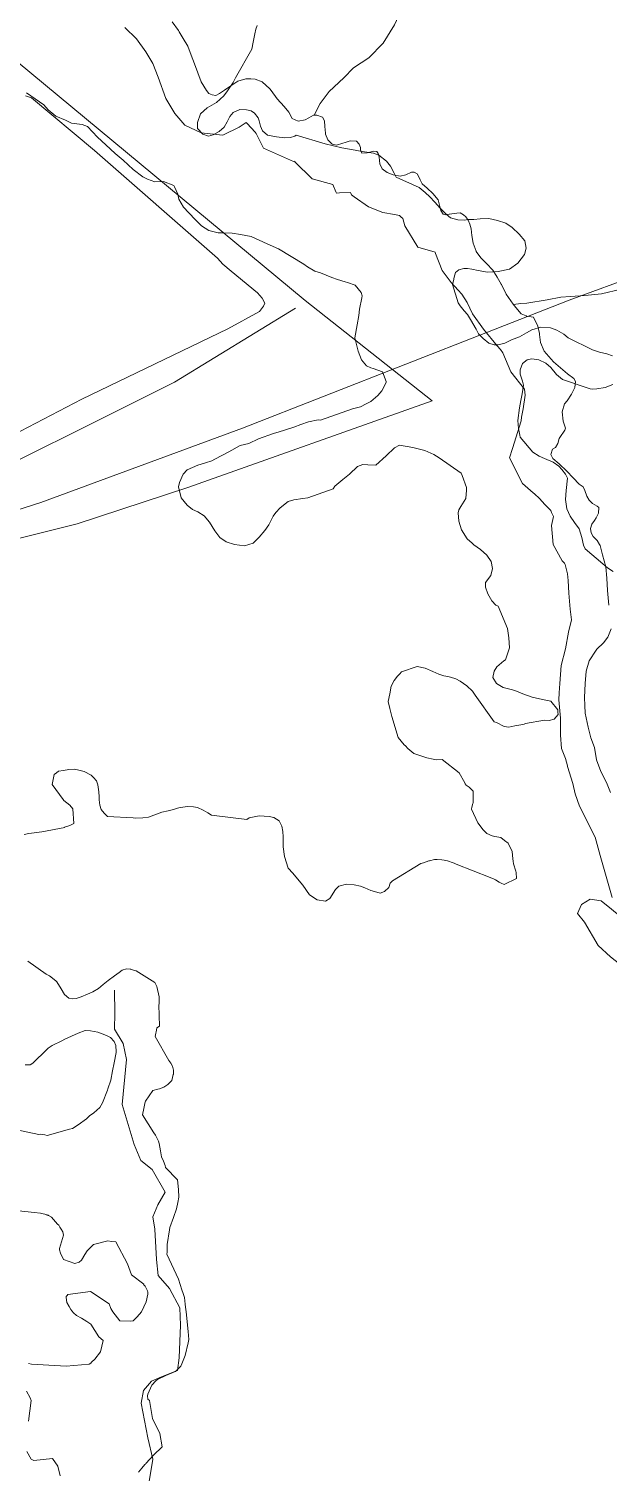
# Model space of a CAD drawing. Header units: metres. Extents: x 4652992 to 4879070, y 2074171 to 2309877.
# Drawn here: x 4653909.1 to 4653983.8, y 2308349.9 to 2308535.9 of the extents above; entities that cross this region are included whole.
import ezdxf

# ---------------------------------------------------------------- set-up
doc = ezdxf.new("R2010")
doc.units = ezdxf.units.M
doc.header["$MEASUREMENT"] = 0
doc.linetypes.add('DGN Style 3', pattern=[92.779933, 66.271381, -26.508552])
for name, color, linetype, lineweight in [('Level 1', 2, 'Continuous', 0), ('Level 10', 54, 'Continuous', 0), ('Level 15', 2, 'Continuous', 0), ('Level 2', 6, 'Continuous', 0), ('Level 20', 30, 'DGN Style 3', 0), ('Level 25', 19, 'Continuous', 0), ('Level 37', 3, 'Continuous', 0), ('Level 40', 1, 'Continuous', 0)]:
    doc.layers.add(name, color=color, linetype=linetype, lineweight=lineweight)

msp = doc.modelspace()

# ---------------------------------------------------------------- linework, layer by layer
at = {"layer": 'Level 1'}
for points in [[(4653976.443911, 2308563.793093, 1262.9103), (4653974.560488, 2308559.612917, 1262.7228), (4653973.330508, 2308556.569277, 1262.5353), (4653972.048891, 2308553.755923, 1262.2853), (4653967.663882, 2308549.666689, 1260.7978), (4653964.9657, 2308548.031679, 1259.9603), (4653960.312929, 2308543.52051, 1258.1353), (4653958.029909, 2308540.233706, 1257.3853), (4653956.2699, 2308536.376711, 1256.8353), (4653954.788515, 2308534.00989, 1256.2603), (4653952.955324, 2308532.118288, 1255.9603), (4653950.956301, 2308530.856081, 1255.6978), (4653949.710085, 2308529.578493, 1255.5728), (4653947.81708, 2308527.78351, 1255), (4653946.676699, 2308526.23688, 1254), (4653945.899675, 2308524.750719, 1252.8777)], [(4653985.456484, 2308502.336306, 1261), (4653982.94092, 2308501.729677, 1260), (4653980.773073, 2308501.538088, 1259), (4653978.931521, 2308501.389101, 1258), (4653977.680483, 2308501.302492, 1257), (4653975.910891, 2308500.955691, 1256), (4653973.322085, 2308500.537722, 1255), (4653972.542296, 2308500.488396, 1254.5297), (4653971.578227, 2308500.345217, 1254.6777)]]:
    msp.add_polyline3d(points, dxfattribs=at)
at = {"layer": 'Level 10', "elevation": 1258.000385, "flags": 128}
msp.add_lwpolyline([(4653908.694361, 2308527.225351), (4653909.469114, 2308527.006053), (4653917.61413, 2308520.219727), (4653933.442666, 2308506.342077), (4653934.124925, 2308505.570496), (4653935.198917, 2308504.650362), (4653938.612024, 2308501.854271), (4653939.219611, 2308501.176869), (4653939.536523, 2308500.552862), (4653939.377592, 2308500.130254), (4653938.86907, 2308499.462159), (4653934.798396, 2308497.212327), (4653915.952953, 2308488.18508), (4653901.112256, 2308480.428396)], dxfattribs=at)
at = {"layer": 'Level 15'}
msp.add_polyline3d([(4653994.003508, 2308506.485838, 1265.544728), (4653978.749682, 2308500.934987, 1264.396661), (4653936.661557, 2308484.421295, 1262.100528), (4653910.690675, 2308474.872201, 1261.526494), (4653875.82215, 2308463.725682, 1260.95246)], dxfattribs=at)
at = {"layer": 'Level 2'}
for points in [[(4653984.2837, 2308423.9791, 1261.2113), (4653982.7537, 2308429.3955, 1260.6863), (4653982.0935, 2308431.7357, 1260.3863), (4653980.098, 2308435.7473, 1259.9928), (4653979.5288, 2308437.326, 1259.8777), (4653979.231, 2308438.6605, 1259.7777), (4653978.544, 2308440.8643, 1259.6777), (4653978.5273, 2308440.936, 1259.6707), (4653978.305, 2308441.8951, 1259.5777), (4653977.7514, 2308443.1802, 1259.3777), (4653977.6296, 2308444.8923, 1259.1777), (4653977.6252, 2308447.0808, 1258.9777), (4653977.4427, 2308449.4295, 1258.9777), (4653977.4854, 2308450.3274, 1258.8925), (4653977.543, 2308451.5366, 1258.7777), (4653977.749, 2308453.8691, 1258.6777), (4653978.288, 2308456.0099, 1258.4777), (4653978.6543, 2308458.1297, 1258.1777), (4653979.0544, 2308459.7218, 1257.8384), (4653978.8811, 2308461.1251, 1257.6777), (4653978.7055, 2308463.1756, 1257.4777), (4653978.6212, 2308464.7895, 1257.2777), (4653978.5502, 2308465.6851, 1257.0777), (4653978.2278, 2308466.8475, 1256.9777), (4653978.1753, 2308467.057, 1256.7777), (4653977.8573, 2308467.3567, 1256.7777), (4653976.699, 2308469.427, 1256.7777), (4653976.4658, 2308471.905, 1256.7777), (4653976.7607, 2308473.0696, 1256.5777), (4653976.4722, 2308473.5712, 1256.5777), (4653976.3881, 2308473.8027, 1256.4036), (4653975.6439, 2308474.5904, 1256.2777), (4653974.9273, 2308475.3597, 1256.1777), (4653974.2778, 2308475.9622, 1256.016), (4653974.1239, 2308476.1049, 1255.9777), (4653972.7507, 2308477.2889, 1255.9777), (4653971.0873, 2308480.6224, 1255.9777), (4653971.4488, 2308481.7902, 1255.9777), (4653972.5539, 2308485.3603, 1255.9777), (4653972.6287, 2308485.8477, 1255.8296), (4653972.8126, 2308486.9297, 1255.7777), (4653973.0758, 2308488.6714, 1255.5968), (4653972.9832, 2308489.4342, 1255.5777), (4653971.2572, 2308491.6668, 1255.3777), (4653970.2048, 2308494.1332, 1255.3777), (4653969.9178, 2308494.5836, 1254.833), (4653969.4914, 2308495.0294, 1254.7777), (4653967.7037, 2308497.1664, 1254.6777), (4653966.2996, 2308499.1376, 1254.6777), (4653965.6072, 2308500.6064, 1254.5777), (4653964.9392, 2308501.6963, 1254.5777), (4653964.4639, 2308502.1886, 1254.5777), (4653963.5383, 2308503.1871, 1254.5777), (4653962.3781, 2308504.7495, 1254.5777), (4653961.5338, 2308506.9106, 1254.5777), (4653961.502, 2308507.0953, 1254.1777), (4653959.277, 2308507.7432, 1254.1777), (4653957.5661, 2308510.5133, 1254.1777), (4653957.3302, 2308511.4353, 1254.0318), (4653957.0902, 2308511.663, 1253.9777), (4653956.8902, 2308511.8399, 1253.8676), (4653956.2703, 2308511.9454, 1253.8417), (4653954.7386, 2308512.2061, 1253.7777), (4653952.9101, 2308512.9247, 1253.5777), (4653951.052, 2308514.2508, 1253.4927), (4653950.7229, 2308514.4857, 1253.4777), (4653950.5739, 2308514.7903, 1253.0777), (4653949.1838, 2308514.7337, 1253.1621), (4653948.7655, 2308514.7167, 1253.0777), (4653948.7069, 2308514.857, 1253.0777), (4653948.2999, 2308515.831, 1253.0777), (4653945.6578, 2308516.5317, 1253.0777), (4653943.4315, 2308518.7351, 1253.0777), (4653943.4017, 2308518.8064, 1252.7825), (4653943.2451, 2308518.7755, 1252.7777), (4653939.3623, 2308520.4908, 1252.7777), (4653938.4359, 2308522.4024, 1252.7777), (4653938.3032, 2308522.5587, 1252.7777), (4653937.2648, 2308523.6811, 1252.5777), (4653937.1582, 2308523.8263, 1252.0777), (4653936.2203, 2308523.1956, 1252.0777), (4653934.2017, 2308522.2202, 1252.0777), (4653934.0911, 2308522.1667, 1252.0777), (4653931.3619, 2308522.4849, 1252.0777), (4653929.2252, 2308523.4843, 1252.0777), (4653927.9693, 2308524.9639, 1252.0777), (4653926.786, 2308526.879, 1251.8777), (4653925.81, 2308529.6346, 1251.7777), (4653925.1166, 2308531.4268, 1251.6777), (4653924.2259, 2308532.9187, 1251.6777), (4653923.0308, 2308534.5675, 1251.5777), (4653921.515, 2308536.0613, 1251.4777)], [(4653927.6204, 2308536.7552, 1251.6277), (4653928.4049, 2308535.6729, 1251.6777), (4653928.5143, 2308535.4895, 1251.6777), (4653929.0159, 2308534.6495, 1251.6777), (4653929.6269, 2308533.626, 1251.6777), (4653930.063, 2308532.4989, 1251.7277), (4653930.4991, 2308531.3717, 1251.7777), (4653930.9098, 2308530.212, 1251.8277), (4653931.3206, 2308529.0524, 1251.8777), (4653932.0249, 2308527.9124, 1252.0777), (4653932.3314, 2308527.5513, 1252.0777), (4653932.746, 2308527.3574, 1252.0777), (4653933.2253, 2308527.3015, 1252.0777), (4653933.7249, 2308527.543, 1252.0777), (4653934.3326, 2308527.9516, 1252.0777), (4653935.1645, 2308528.5425, 1252.0777), (4653936.0689, 2308529.1192, 1252.0777), (4653937.1125, 2308529.4428, 1252.0777), (4653937.7326, 2308529.414, 1252.1299), (4653938.2997, 2308529.3876, 1252.1777), (4653939.205, 2308529.0484, 1252.2777), (4653940.1818, 2308528.1565, 1252.4777), (4653940.3479, 2308527.9304, 1252.4953), (4653941.1274, 2308526.8686, 1252.5777), (4653942.0459, 2308525.8759, 1252.7777), (4653942.6586, 2308525.1541, 1252.7777), (4653943.0614, 2308524.3228, 1252.7777), (4653943.8245, 2308523.9857, 1252.7777), (4653944.7552, 2308524.169, 1252.8777), (4653945.2041, 2308524.4174, 1252.8777), (4653945.8111, 2308524.7532, 1252.8777), (4653945.899675, 2308524.750719, 1252.8777), (4653946.2608, 2308524.7406, 1252.8777), (4653946.9654, 2308524.4902, 1252.8777), (4653947.2505, 2308524.0207, 1252.8777), (4653947.2975, 2308523.2965, 1252.8777), (4653947.3445, 2308522.4485, 1253.0519), (4653947.3515, 2308522.3227, 1253.0777), (4653947.6595, 2308521.5854, 1253.0777), (4653948.2278, 2308521.023, 1253.0777), (4653948.765, 2308520.8805, 1253.0777), (4653949.5927, 2308521.1531, 1253.0777), (4653949.8756, 2308521.236, 1253.0777), (4653950.5352, 2308521.4293, 1253.0777), (4653951.3525, 2308521.4013, 1253.0777), (4653951.709, 2308521.0358, 1253.0777), (4653951.8823, 2308520.5747, 1253.0777), (4653951.8775, 2308520.5162, 1253.0777), (4653951.8583, 2308520.2835, 1253.0777), (4653952.0378, 2308519.8541, 1253.0777), (4653952.7345, 2308519.8824, 1253.0777), (4653953.226, 2308520.0242, 1253.1348), (4653953.595, 2308520.1306, 1253.1777), (4653953.9816, 2308520.088, 1253.1777), (4653954.1603, 2308519.8231, 1253.1777), (4653954.1985, 2308519.6693, 1253.2088), (4653954.2832, 2308519.3279, 1253.2777), (4653954.3445, 2308518.4615, 1253.2777), (4653954.6583, 2308517.8198, 1253.4777), (4653955.3128, 2308517.3526, 1253.5777), (4653956.0867, 2308517.0485, 1253.7777), (4653956.9672, 2308516.8987, 1253.8777), (4653957.7258, 2308517.079, 1253.8777), (4653958.4519, 2308517.4299, 1253.8777), (4653958.7748, 2308517.3997, 1253.8777), (4653959.1619, 2308517.1927, 1253.8777), (4653959.3852, 2308516.8207, 1253.8777), (4653959.5391, 2308516.4294, 1253.8777), (4653959.8328, 2308515.9123, 1253.8777), (4653960.4679, 2308515.3506, 1253.9777), (4653961.1794, 2308514.6756, 1254.0777), (4653961.8733, 2308513.8506, 1254.0777), (4653962.221, 2308512.4917, 1254.1777), (4653962.5207, 2308512.0064, 1254.1777), (4653962.8629, 2308511.9067, 1254.1777), (4653963.3033, 2308512.0013, 1254.1777), (4653963.3433, 2308512.0099, 1254.1777), (4653964.2645, 2308512.1375, 1254.3777), (4653964.6946, 2308512.152, 1254.3777), (4653965.1448, 2308511.9328, 1254.3777), (4653965.4561, 2308511.6751, 1254.3777), (4653965.7303, 2308511.2277, 1254.3777), (4653965.9544, 2308510.6915, 1254.3777), (4653966.1345, 2308510.0983, 1254.3777), (4653966.2019, 2308509.2645, 1254.3777), (4653966.3752, 2308508.2586, 1254.5777), (4653966.7698, 2308507.2487, 1254.5777), (4653966.7917, 2308507.1926, 1254.5777), (4653967.3902, 2308506.3865, 1254.5777), (4653967.5047, 2308506.2631, 1254.5777), (4653968.0961, 2308505.6251, 1254.5777), (4653968.9163, 2308504.7756, 1254.5777), (4653969.4647, 2308503.8808, 1254.5777), (4653970.0132, 2308502.9859, 1254.5777), (4653970.0311, 2308502.9479, 1254.5806), (4653970.6316, 2308501.6742, 1254.6777), (4653971.537857, 2308500.401892, 1254.6777), (4653971.578227, 2308500.345217, 1254.6777), (4653971.6635, 2308500.2255, 1254.6777), (4653972.5587, 2308499.1553, 1254.7777), (4653973.201, 2308498.8805, 1254.9777), (4653973.2413, 2308498.8736, 1254.9818), (4653974.1734, 2308498.7143, 1255.0777), (4653974.7356, 2308497.5546, 1255.0777), (4653974.9163, 2308496.6169, 1255.1657), (4653974.941, 2308496.4886, 1255.1777), (4653975.0744, 2308495.461, 1255.3777), (4653975.5477, 2308494.3518, 1255.3777), (4653976.7315, 2308492.9885, 1255.5777), (4653977.6331, 2308492.2138, 1255.6777), (4653978.5348, 2308491.4391, 1255.7777), (4653979.3717, 2308490.8494, 1255.7777), (4653979.5569, 2308490.4526, 1255.7777), (4653979.504, 2308489.6761, 1255.7777), (4653979.0725, 2308488.8096, 1255.7777), (4653978.5145, 2308487.9679, 1255.7777), (4653978.1376, 2308487.5497, 1255.7777), (4653977.8712, 2308486.5198, 1255.7777), (4653977.9821, 2308485.3102, 1255.8777), (4653978.2871, 2308484.4235, 1255.9777), (4653978.2063, 2308484.1771, 1255.9777), (4653977.9304, 2308483.7721, 1255.9777), (4653977.7986, 2308483.6012, 1255.9777), (4653977.4727, 2308483.1076, 1255.9777), (4653977.3118, 2308482.4506, 1255.9777), (4653977.0113, 2308481.9193, 1255.9777), (4653976.6143, 2308481.7346, 1255.9777), (4653976.3779, 2308481.0268, 1255.9777), (4653976.6711, 2308480.5106, 1255.9777), (4653977.4578, 2308479.8324, 1255.9777), (4653978.4614, 2308478.9013, 1256.1777), (4653979.2904, 2308478.0115, 1256.2777), (4653980.0274, 2308477.2314, 1256.4777), (4653980.5691, 2308476.8895, 1256.5777), (4653980.7673, 2308476.3921, 1256.5777), (4653981.0234, 2308475.6868, 1256.5777), (4653981.3419, 2308475.1331, 1256.5777), (4653981.46, 2308475.0229, 1256.5777), (4653981.7859, 2308474.7187, 1256.5777), (4653982.3747, 2308474.3743, 1256.5777), (4653982.5712, 2308474.2048, 1256.5777), (4653982.5246, 2308473.4604, 1256.5777), (4653982.2497, 2308472.8916, 1256.5777), (4653982.0074, 2308472.5525, 1256.6609), (4653981.6669, 2308472.0759, 1256.7777), (4653981.5246, 2308471.5141, 1256.7777), (4653981.578, 2308470.9468, 1256.7777), (4653981.8455, 2308470.4687, 1256.7777), (4653982.3719, 2308469.9727, 1256.7777), (4653982.6774, 2308469.4567, 1256.7777), (4653982.7666, 2308469.3059, 1256.7777), (4653983.0628, 2308468.1229, 1256.9777), (4653983.4966, 2308466.5588, 1257.0777), (4653983.6109, 2308465.1176, 1257.2777), (4653983.6943, 2308463.5194, 1257.4777), (4653983.8549, 2308461.645, 1257.6777)], [(4653984.1789, 2308458.5943, 1257.8777), (4653983.7587, 2308457.5268, 1257.9777), (4653983.1889, 2308456.7875, 1257.9777), (4653982.343, 2308455.9384, 1258.1587), (4653982.2544, 2308455.8495, 1258.1777), (4653981.3449, 2308454.4451, 1258.4777), (4653980.9612, 2308453.1391, 1258.6777), (4653980.8278, 2308451.5268, 1258.7777), (4653980.7427, 2308449.7386, 1258.9777), (4653980.7888, 2308448.7164, 1258.9777), (4653980.835, 2308447.6942, 1258.9777), (4653981.2093, 2308445.9154, 1259.1777), (4653981.5311, 2308444.5396, 1259.3777), (4653982.0093, 2308443.2972, 1259.5777), (4653982.2721, 2308441.708, 1259.6777), (4653982.8489, 2308440.221, 1259.7777), (4653983.5564, 2308438.7876, 1259.8767), (4653983.5638, 2308438.7726, 1259.8777), (4653984.0817, 2308437.4747, 1260.1)]]:
    msp.add_polyline3d(points, dxfattribs=at)
at = {"layer": 'Level 20', "linetype": 'Continuous'}
msp.add_polyline3d([(4653923.661058, 2308342.817804, 1322.937092), (4653925.095883, 2308351.627893, 1320.537091), (4653924.483005, 2308354.360641, 1319.937092), (4653923.617996, 2308358.840142, 1318.537091), (4653923.929527, 2308360.43671, 1318.337091), (4653924.937704, 2308361.672461, 1317.737092), (4653926.222302, 2308362.226275, 1317.737092), (4653928.287236, 2308363.029762, 1317.337091), (4653928.508598, 2308364.649252, 1317.137092), (4653928.672736, 2308368.879487, 1315.937092), (4653928.611913, 2308371.099445, 1315.537091), (4653927.278746, 2308373.619267, 1314.937092), (4653925.812708, 2308375.291153, 1313.937092), (4653925.606751, 2308377.34736, 1313.137092), (4653925.386065, 2308381.248209, 1311.537091), (4653925.134497, 2308382.85139, 1310.737092), (4653925.769312, 2308384.383928, 1310.137092), (4653926.693951, 2308385.995992, 1309.537091), (4653925.008575, 2308388.947572, 1308.137092), (4653923.562526, 2308390.106268, 1307.337091), (4653922.710118, 2308392.166594, 1305.937092), (4653921.150529, 2308397.320655, 1303.137092), (4653921.736419, 2308403.112936, 1299.937092), (4653921.30563, 2308405.138867, 1298.537091), (4653920.15694, 2308407.019065, 1296.937092), (4653920.232687, 2308409.049783, 1295.137092), (4653920.189003, 2308412.010104, 1293.537091)], dxfattribs=at)
at = {"layer": 'Level 25'}
msp.add_polyline3d([(4653943.492865, 2308499.872012, 1259.325194), (4653927.892261, 2308490.356256, 1259.725195), (4653896.911733, 2308474.89493, 1260.025195), (4653875.827041, 2308464.63197, 1260.025195)], dxfattribs=at)
at = {"layer": 'Level 37'}
msp.add_polyline3d([(4653875.677844, 2308558.578594, 1259.230359), (4653884.541678, 2308552.063037, 1259.804393), (4653905.729017, 2308533.222514, 1259.230359), (4653944.741442, 2308500.889329, 1260.378427), (4653961.123297, 2308487.956521, 1260.825194), (4653929.602391, 2308476.771742, 1260.95246), (4653915.355149, 2308472.126188, 1260.95246), (4653903.455918, 2308469.132979, 1263.822628), (4653884.529831, 2308461.993493, 1264.970695), (4653863.847324, 2308454.526326, 1263.822628), (4653857.528678, 2308452.775555, 1263.519133), (4653853.880494, 2308451.764716, 1263.343904), (4653851.896179, 2308451.214902, 1263.248594), (4653846.381272, 2308449.390874, 1263.822628), (4653841.987007, 2308449.945627, 1264.396661), (4653826.620397, 2308463.025186, 1264.396661), (4653801.18775, 2308484.213735, 1266.692796), (4653792.461351, 2308491.810147, 1266.534521), (4653769.538566, 2308511.764647, 1266.118762)], dxfattribs=at)
at = {"layer": 'Level 40', "color": 3, "elevation": 1269.2004, "flags": 128}
msp.add_lwpolyline([(4653981.451916, 2308423.741942), (4653980.346028, 2308423.066069), (4653979.835002, 2308421.894513), (4653980.716978, 2308420.802955), (4653982.482506, 2308417.779849), (4653984.06815, 2308416.333422), (4653985.903716, 2308414.919145), (4653987.811264, 2308414.707851), (4653989.93195, 2308415.590793), (4653991.405354, 2308417.736433), (4653991.101372, 2308419.094143), (4653989.17439, 2308420.039398), (4653986.656449, 2308420.451286), (4653984.208433, 2308422.47209), (4653982.874785, 2308423.544489), (4653981.451916, 2308423.741942)], dxfattribs=at)
at = {"layer": 'Level 40', "color": 3}
for points in [[(4653938.572138, 2308536.30585, 1259.4347), (4653938.390973, 2308535.837591, 1259.4347), (4653938.256533, 2308535.231471, 1259.4347), (4653938.048592, 2308534.166812, 1259.4347), (4653937.867377, 2308533.238984, 1259.4347), (4653935.753997, 2308529.551811, 1262.3049), (4653935.461862, 2308528.971382, 1262.3049), (4653934.728031, 2308527.885841, 1262.3049), (4653934.246872, 2308527.255325, 1262.3049), (4653933.327548, 2308526.393348, 1262.3049), (4653932.094433, 2308525.69752, 1262.3049), (4653931.275942, 2308524.923539, 1262.3049), (4653930.860691, 2308523.826274, 1262.3049), (4653930.860275, 2308523.034673, 1262.3049), (4653931.541564, 2308522.294507, 1262.3049), (4653932.293846, 2308522.067185, 1262.3049), (4653932.872949, 2308522.205387, 1262.3049), (4653933.6577, 2308522.634726, 1262.3049), (4653934.32045, 2308523.187284, 1262.3049), (4653934.709508, 2308523.914297, 1262.3049), (4653935.042034, 2308524.587379, 1262.3049), (4653935.452512, 2308525.074933, 1262.3049), (4653936.34355, 2308525.4638, 1262.3049), (4653937.166256, 2308525.433108, 1262.3049), (4653937.796338, 2308525.31013, 1262.3049), (4653938.205332, 2308525.012332, 1262.3049), (4653938.676534, 2308524.394065, 1262.3049), (4653938.797694, 2308524.036885, 1262.3049), (4653938.985381, 2308523.330837, 1262.3049), (4653939.227495, 2308522.724762, 1262.3049), (4653939.902226, 2308522.161451, 1262.3049), (4653941.031749, 2308521.942878, 1262.3049), (4653942.111529, 2308521.81418, 1262.3049), (4653942.839734, 2308521.893574, 1262.3049), (4653943.42735, 2308522.043557, 1262.3049), (4653943.595169, 2308522.177693, 1262.3049), (4653947.336762, 2308521.070906, 1258.2867), (4653948.409151, 2308520.818587, 1258.2867), (4653949.472146, 2308520.548808, 1258.2867), (4653950.696555, 2308520.309806, 1258.2867), (4653952.098253, 2308520.092072, 1258.2867), (4653953.535792, 2308519.854239, 1258.2867), (4653954.226851, 2308519.579186, 1258.2867), (4653955.204768, 2308518.81463, 1258.2867), (4653955.738059, 2308518.192949, 1258.2867), (4653956.19125, 2308517.268803, 1258.2867), (4653956.450836, 2308516.752816, 1258.2867), (4653959.42434, 2308515.439532, 1260.5828), (4653960.18614, 2308514.803628, 1260.5828), (4653960.814081, 2308514.217041, 1260.5828), (4653961.435241, 2308513.552607, 1260.5828), (4653962.122109, 2308512.775656, 1260.5828), (4653962.895974, 2308512.000116, 1260.5828), (4653963.482502, 2308511.544509, 1260.5828), (4653964.396065, 2308511.284675, 1260.5828), (4653965.238363, 2308511.239406, 1260.5828), (4653965.785859, 2308511.320695, 1260.5828), (4653966.455248, 2308511.332139, 1260.5828), (4653967.295408, 2308511.409346, 1260.5828), (4653968.41842, 2308511.422319, 1260.5828), (4653969.54111, 2308511.202429, 1260.5828), (4653970.587714, 2308510.843292, 1260.5828), (4653971.401009, 2308510.268134, 1260.5828), (4653972.297712, 2308509.434625, 1260.5828), (4653973.046514, 2308508.547431, 1260.5828), (4653973.214476, 2308507.605852, 1260.5828), (4653973.021092, 2308506.79371, 1260.5828), (4653972.125528, 2308505.695294, 1260.5828), (4653971.077992, 2308504.907021, 1260.5828), (4653969.619764, 2308504.595273, 1260.5828), (4653968.220027, 2308504.51251, 1260.5828), (4653967.020576, 2308504.746734, 1260.5828), (4653966.195766, 2308504.907773, 1260.5828), (4653965.646106, 2308505.013592, 1260.5828), (4653965.183439, 2308505.001919, 1260.5828), (4653964.533286, 2308504.810235, 1260.5828), (4653964.117699, 2308504.485051, 1260.5828), (4653963.93364, 2308503.903258, 1260.5828), (4653963.838053, 2308503.41326, 1260.5828), (4653963.742765, 2308502.924789, 1260.5828), (4653964.455929, 2308500.584094, 1263.453), (4653964.727782, 2308500.196457, 1263.453), (4653965.237763, 2308499.543971, 1263.453), (4653965.660815, 2308499.084554, 1263.453), (4653966.056559, 2308498.443146, 1263.453), (4653966.761966, 2308497.179509, 1263.453), (4653967.086081, 2308496.595121, 1263.453), (4653967.692526, 2308495.99086, 1263.453), (4653968.423619, 2308495.392318, 1263.453), (4653969.076445, 2308495.184799, 1263.453), (4653969.605667, 2308495.183332, 1263.453), (4653970.48957, 2308495.395831, 1263.453), (4653971.331837, 2308495.822524, 1263.453), (4653972.373889, 2308496.209781, 1263.453), (4653973.244323, 2308496.712048, 1263.453), (4653973.957217, 2308497.081794, 1263.453), (4653975.114335, 2308497.449976, 1263.453), (4653976.346075, 2308497.338691, 1263.453), (4653977.190216, 2308497.063879, 1263.453), (4653978.061915, 2308496.527083, 1263.453), (4653978.609603, 2308496.07269, 1263.453), (4653981.750076, 2308494.509025, 1265.1751), (4653982.681671, 2308494.208173, 1265.1751), (4653983.631344, 2308494.009227, 1265.1751), (4653984.344438, 2308493.751385, 1265.1751)], [(4653908.54375, 2308432.078651, 1289.1227), (4653909.153652, 2308432.203392, 1289.1227), (4653909.8043, 2308432.30875, 1289.1227), (4653910.819174, 2308432.444125, 1289.1227), (4653913.781847, 2308432.983885, 1286.9227), (4653913.721157, 2308433.030879, 1286.9227), (4653914.425664, 2308433.241932, 1286.9227), (4653914.931321, 2308433.493528, 1286.9227), (4653914.791201, 2308435.398068, 1283.1227), (4653914.406621, 2308435.852156, 1283.1227), (4653914.044055, 2308436.17057, 1283.1227), (4653913.652915, 2308436.449242, 1283.1227), (4653913.547408, 2308436.590572, 1283.1227), (4653912.14835, 2308438.522713, 1279.9227), (4653912.403916, 2308439.830935, 1279.9227), (4653912.709933, 2308440.036738, 1279.9227), (4653912.968102, 2308440.249721, 1279.9227), (4653913.591885, 2308440.337644, 1279.9227), (4653914.279151, 2308440.475657, 1279.9227), (4653915.01024, 2308440.485024, 1279.9227), (4653915.580668, 2308440.373355, 1279.9227), (4653916.259076, 2308440.180719, 1279.9227), (4653917.152802, 2308439.748042, 1279.9227), (4653917.451877, 2308439.422639, 1279.9227), (4653917.849278, 2308438.976594, 1279.9227), (4653918.025416, 2308438.482368, 1279.9227), (4653918.169493, 2308437.571127, 1279.9227), (4653918.181441, 2308436.927462, 1279.9227), (4653918.178365, 2308436.56552, 1279.9227), (4653918.303326, 2308435.848864, 1279.9227), (4653918.465914, 2308435.313385, 1279.9227), (4653918.845865, 2308434.853115, 1279.9227), (4653919.252583, 2308434.421336, 1279.9227), (4653922.559806, 2308434.236095, 1281.7227), (4653922.857463, 2308434.177815, 1281.7227), (4653923.819564, 2308434.217953, 1281.7227), (4653924.545777, 2308434.314227, 1281.7227), (4653925.259665, 2308434.595647, 1281.7227), (4653926.276947, 2308434.973972, 1281.7227), (4653927.0694, 2308435.148785, 1281.7227), (4653927.756741, 2308435.299397, 1281.7227), (4653928.27332, 2308435.457048, 1281.7227), (4653928.634652, 2308435.581808, 1281.7227), (4653929.635241, 2308435.702802, 1281.7227), (4653930.342703, 2308435.669927, 1281.7227), (4653930.890132, 2308435.562754, 1281.7227), (4653931.595256, 2308435.237043, 1281.7227), (4653932.19405, 2308434.892706, 1281.7227), (4653932.681948, 2308434.592232, 1281.7227), (4653937.204934, 2308434.009466, 1280.9227), (4653937.523351, 2308434.246334, 1280.9227), (4653938.803222, 2308434.477665, 1280.9227), (4653940.107168, 2308434.392924, 1280.9227), (4653940.725115, 2308434.271948, 1280.9227), (4653941.389055, 2308433.832457, 1280.9227), (4653941.738743, 2308433.148124, 1280.9227), (4653941.875055, 2308432.460713, 1280.9227), (4653941.902866, 2308431.770638, 1280.9227), (4653941.915232, 2308430.51588, 1280.9227), (4653942.094111, 2308429.24547, 1280.9227), (4653942.535772, 2308427.733965, 1280.9227), (4653943.146317, 2308427.095479, 1280.9227), (4653943.749065, 2308426.388942, 1280.9227), (4653944.448872, 2308425.552483, 1280.9227), (4653945.320853, 2308424.331458, 1280.9227), (4653946.295499, 2308423.663834, 1280.9227), (4653947.380539, 2308423.495383, 1280.9227), (4653947.938119, 2308423.823432, 1280.9227), (4653948.671674, 2308424.996412, 1280.9227), (4653949.07678, 2308425.445873, 1280.9227), (4653950.08214, 2308425.677297, 1280.9227), (4653951.049808, 2308425.584823, 1280.9227), (4653951.869936, 2308425.427557, 1280.9227), (4653952.417749, 2308425.214685, 1280.9227), (4653953.193411, 2308424.851278, 1280.9227), (4653953.958663, 2308424.644574, 1280.9227), (4653954.390775, 2308424.511052, 1280.9227), (4653954.964495, 2308424.723926, 1280.9227), (4653955.518596, 2308425.264461, 1280.9227), (4653955.712831, 2308425.83285, 1280.9227), (4653956.007184, 2308426.097604, 1280.9227), (4653959.651516, 2308428.34532, 1279.3227), (4653959.974378, 2308428.451255, 1279.3227), (4653960.659187, 2308428.693166, 1279.3227), (4653960.736934, 2308428.699886, 1279.2227), (4653960.743531, 2308428.705604, 1279.1227), (4653961.398537, 2308428.844716, 1279.1227), (4653961.764792, 2308428.863597, 1279.1227), (4653962.357303, 2308428.838183, 1279.1227), (4653962.654918, 2308428.779916, 1279.1227), (4653963.102524, 2308428.692284, 1279.1227), (4653963.806918, 2308428.418191, 1278.8502), (4653963.922393, 2308428.383765, 1279.3227), (4653964.177336, 2308428.274055, 1278.6543), (4653968.586583, 2308426.558336, 1273.3227), (4653969.087786, 2308426.339887, 1273.3227), (4653969.25582, 2308426.244842, 1273.3227), (4653969.756775, 2308425.955974, 1273.3227), (4653969.984612, 2308425.813127, 1273.3227), (4653970.362595, 2308425.663214, 1273.3227), (4653971.967872, 2308426.432621, 1269.5227), (4653971.928833, 2308427.173484, 1269.5227), (4653971.869492, 2308427.364409, 1269.2004), (4653971.58339, 2308428.284925, 1269.5227), (4653971.539748, 2308428.62795, 1269.5227), (4653971.501416, 2308428.950828, 1269.5227), (4653971.411826, 2308429.890326, 1269.5227), (4653970.914665, 2308430.950184, 1269.5227), (4653970.442962, 2308431.3136, 1269.5227), (4653969.94127, 2308431.686741, 1269.5227), (4653969.1834, 2308431.835095, 1269.5227), (4653968.816169, 2308431.90698, 1269.5227), (4653968.143895, 2308432.221865, 1269.5227), (4653967.672314, 2308432.694146, 1269.5227), (4653967.010961, 2308433.583021, 1269.5227), (4653966.181498, 2308435.327004, 1269.5227), (4653966.235226, 2308435.602605, 1269.5227), (4653966.324454, 2308436.060304, 1269.5227), (4653966.384578, 2308436.147495, 1269.3004), (4653966.392536, 2308437.66422, 1266.6928), (4653965.864617, 2308438.187153, 1266.6928), (4653965.504573, 2308438.439704, 1266.6928), (4653965.35891, 2308438.615398, 1266.6928), (4653965.321222, 2308438.736722, 1266.6928), (4653964.585494, 2308440.019352, 1266.6928), (4653962.395133, 2308441.764759, 1268.9889), (4653961.677198, 2308441.696044, 1268.9889), (4653961.227583, 2308441.784032, 1268.9889), (4653960.419256, 2308441.942218, 1268.9889), (4653959.63226, 2308442.200833, 1268.9889), (4653958.748588, 2308442.520378, 1268.9889), (4653957.981763, 2308443.173707, 1268.9889), (4653957.668567, 2308443.496036, 1268.9889), (4653957.500393, 2308443.648413, 1268.9889), (4653956.704574, 2308444.597399, 1268.9889), (4653955.915869, 2308447.286605, 1267.2668), (4653955.646278, 2308448.323756, 1267.2668), (4653955.450156, 2308449.200818, 1267.2668), (4653955.64883, 2308450.21939, 1267.2668), (4653955.836212, 2308451.180065, 1267.2668), (4653956.230558, 2308451.922351, 1267.2668), (4653956.648036, 2308452.471419, 1267.2668), (4653956.923139, 2308452.801725, 1267.2668), (4653957.147018, 2308453.060989, 1267.2668), (4653959.162403, 2308453.714736, 1267.2668), (4653960.185919, 2308453.508388, 1267.2668), (4653961.187515, 2308453.088391, 1267.2668), (4653961.967001, 2308452.729451, 1267.2668), (4653962.600054, 2308452.51825, 1267.2668), (4653963.105223, 2308452.419428, 1267.2668), (4653963.488191, 2308452.34451, 1267.2668), (4653964.161459, 2308452.157303, 1267.2668), (4653964.704982, 2308451.835328, 1267.2668), (4653965.582122, 2308451.240948, 1267.2668), (4653966.304259, 2308450.535938, 1267.2668), (4653966.650625, 2308450.021965, 1267.2668), (4653969.105945, 2308446.585689, 1265.5447), (4653969.409711, 2308446.526256, 1265.5447), (4653970.400687, 2308446.017265, 1265.5447), (4653970.970648, 2308445.905749, 1265.5447), (4653971.76407, 2308446.096858, 1265.5447), (4653972.808654, 2308446.235483, 1265.5447), (4653972.969908, 2308446.299741, 1265.5447), (4653973.135283, 2308446.36564, 1265.5447), (4653975.558828, 2308446.793663, 1265.5447), (4653976.164746, 2308446.785744, 1265.5447), (4653976.822814, 2308446.943393, 1265.5447), (4653977.342025, 2308447.549059, 1265.5447), (4653977.314235, 2308447.859515, 1265.5447), (4653977.288404, 2308448.148073, 1265.5447), (4653976.406035, 2308449.253739, 1265.5447), (4653975.330683, 2308449.465179, 1265.5447), (4653974.005255, 2308449.777253, 1265.5447), (4653972.785414, 2308450.213778, 1265.5447), (4653971.744379, 2308450.649778, 1265.5447), (4653971.283553, 2308450.781009, 1265.5447), (4653970.237246, 2308451.039345, 1265.5447), (4653969.384632, 2308451.522095, 1265.5447), (4653968.919679, 2308452.329895, 1265.5447), (4653969.106466, 2308453.109729, 1265.5447), (4653969.434581, 2308453.663219, 1265.5447), (4653970.354109, 2308454.457431, 1265.5447), (4653970.562767, 2308454.597761, 1265.5447), (4653971.071967, 2308456.131403, 1265.5447), (4653971.00402, 2308457.421409, 1265.5447), (4653970.867726, 2308458.318692, 1265.5447), (4653970.82564, 2308458.64196, 1265.5447), (4653969.605243, 2308461.49603, 1263.2486), (4653969.322151, 2308461.643501, 1263.2486), (4653968.792132, 2308462.168329, 1263.2486), (4653968.25999, 2308463.079447, 1263.2486), (4653967.9583, 2308463.96184, 1263.2486), (4653967.989204, 2308464.536473, 1263.2486), (4653968.682207, 2308465.435443, 1263.2486), (4653968.87252, 2308466.364237, 1263.2486), (4653968.723015, 2308467.259314, 1263.2486), (4653968.168924, 2308468.085518, 1263.2486), (4653967.322271, 2308468.819584, 1263.2486), (4653966.464869, 2308469.393477, 1263.2486), (4653966.23977, 2308469.616356, 1263.2486), (4653965.608306, 2308470.160929, 1263.2486), (4653964.891115, 2308471.350066, 1263.2486), (4653964.535636, 2308472.437888, 1263.2486), (4653964.472264, 2308473.521503, 1263.2486), (4653964.546999, 2308473.904713, 1263.2486), (4653964.81289, 2308474.323407, 1263.2486), (4653965.464609, 2308475.367961, 1263.2486), (4653965.544316, 2308476.438268, 1263.2486), (4653965.534611, 2308476.807547, 1263.2486), (4653964.979902, 2308478.3314, 1263.2486), (4653964.835996, 2308478.628344, 1263.2486), (4653961.993933, 2308480.62763, 1262.1005), (4653961.326524, 2308481.043996, 1262.1005), (4653960.140752, 2308481.559055, 1262.1005), (4653958.626313, 2308481.951661, 1262.1005), (4653956.915054, 2308482.223649, 1262.1005), (4653956.266983, 2308481.905257, 1262.1005), (4653955.192169, 2308480.844366, 1262.1005), (4653953.840273, 2308479.650692, 1262.1005), (4653952.825849, 2308479.712503, 1262.1005), (4653952.152167, 2308479.738777, 1262.1005), (4653951.47057, 2308479.484458, 1262.1005), (4653950.455335, 2308478.484795, 1262.1005), (4653949.590075, 2308477.815305, 1262.1005), (4653948.578955, 2308476.958905, 1262.1005), (4653948.337995, 2308476.621464, 1262.1005), (4653945.100817, 2308475.463389, 1263.8226), (4653944.430971, 2308475.380033, 1263.8226), (4653943.299742, 2308475.216089, 1263.8226), (4653942.561921, 2308474.981782, 1263.8226), (4653941.541117, 2308474.181908, 1263.8226), (4653940.967842, 2308473.586563, 1263.8226), (4653940.634156, 2308473.075706, 1263.8226), (4653940.061126, 2308471.959306, 1263.8226), (4653939.530694, 2308471.229237, 1263.8226), (4653938.808429, 2308470.369684, 1263.8226), (4653938.057049, 2308469.625328, 1263.8226), (4653936.944186, 2308469.273793, 1263.8226), (4653935.627156, 2308469.429531, 1263.8226), (4653934.559762, 2308469.787096, 1263.8226), (4653933.761863, 2308470.325507, 1263.8226), (4653933.11152, 2308471.217301, 1263.8226), (4653932.420091, 2308472.337938, 1263.8226), (4653931.724184, 2308473.1234, 1263.8226), (4653930.909356, 2308473.654726, 1263.8226), (4653930.224089, 2308473.931956, 1263.8226), (4653929.544371, 2308474.507644, 1263.8226), (4653928.754101, 2308475.448281, 1263.8226), (4653928.42608, 2308476.866494, 1263.8226), (4653928.537928, 2308477.439198, 1263.8226), (4653929.014839, 2308478.51077, 1263.8226), (4653929.546278, 2308479.043679, 1263.8226), (4653930.21416, 2308479.383638, 1263.8226), (4653930.903263, 2308479.659102, 1263.8226), (4653931.8938, 2308479.956911, 1263.8226), (4653932.700997, 2308480.226981, 1263.8226), (4653933.122832, 2308480.434524, 1263.8226), (4653934.892706, 2308481.381303, 1263.8226), (4653936.356088, 2308482.194823, 1263.8226), (4653937.495003, 2308482.471475, 1263.8226), (4653938.730934, 2308483.05294, 1263.8226), (4653940.663571, 2308483.745745, 1263.8226), (4653941.392568, 2308483.97172, 1263.8226), (4653942.066274, 2308484.161251, 1263.8226), (4653943.29436, 2308484.546595, 1263.8226), (4653944.191497, 2308484.904249, 1263.8226), (4653945.169341, 2308485.253796, 1263.8226), (4653946.430249, 2308485.511339, 1263.8226), (4653946.734462, 2308485.451887, 1263.8226), (4653950.862335, 2308486.906806, 1262.6746), (4653951.852832, 2308487.171479, 1262.6746), (4653952.608067, 2308487.557551, 1262.6746), (4653953.216567, 2308487.871554, 1262.6746), (4653954.105569, 2308488.645678, 1262.6746), (4653954.634724, 2308489.224116, 1262.6746), (4653955.170032, 2308490.319074, 1262.6746), (4653955.192505, 2308490.434252, 1262.6746), (4653954.70095, 2308491.70694, 1262.6746), (4653953.520421, 2308492.129975, 1262.6746), (4653953.198524, 2308492.19742, 1262.6746), (4653952.63816, 2308492.447996, 1262.6746), (4653952.021437, 2308493.224185, 1262.6746), (4653951.581147, 2308494.347615, 1262.6746), (4653951.127379, 2308496.072461, 1262.6746), (4653951.455375, 2308497.755153, 1262.6746), (4653951.67201, 2308498.935793, 1262.6746), (4653951.741489, 2308499.75948, 1262.6746), (4653952.023701, 2308501.20555, 1262.6746), (4653952.074943, 2308501.468119, 1262.6746), (4653951.96607, 2308501.885854, 1262.6746), (4653951.17375, 2308502.867113, 1262.6746), (4653950.213399, 2308503.200462, 1262.6746), (4653949.895447, 2308503.262561, 1262.6746), (4653948.899927, 2308503.56228, 1262.6746), (4653948.188444, 2308503.82435, 1262.6746), (4653946.722004, 2308504.419645, 1262.6746), (4653945.984673, 2308504.675297, 1262.6746), (4653945.036717, 2308505.199858, 1262.6746), (4653944.548956, 2308505.570159, 1262.6746), (4653941.318915, 2308507.530086, 1262.6746), (4653939.840548, 2308508.17412, 1262.6746), (4653937.793216, 2308509.100302, 1262.6746), (4653936.389883, 2308509.373782, 1262.6746), (4653935.32633, 2308509.564767, 1262.6746), (4653934.113697, 2308509.608329, 1262.6746), (4653933.548311, 2308509.613973, 1262.6746), (4653932.342848, 2308509.878689, 1262.6746), (4653931.370746, 2308510.475674, 1262.6746), (4653930.610611, 2308511.248741, 1262.6746), (4653929.771572, 2308512.172284, 1262.6746), (4653929.068202, 2308512.909474, 1262.6746), (4653928.459029, 2308513.919768, 1262.6746), (4653928.327769, 2308514.558541, 1262.6746), (4653927.915199, 2308515.535763, 1262.6746), (4653927.818114, 2308515.679817, 1262.6746), (4653926.496924, 2308516.223727, 1262.6746), (4653925.387991, 2308516.158747, 1262.6746), (4653924.412276, 2308516.498192, 1262.6746), (4653923.834616, 2308516.811104, 1262.6746), (4653922.57232, 2308517.731884, 1262.6746), (4653921.293122, 2308518.953624, 1262.6746), (4653920.268621, 2308519.830496, 1262.6746), (4653919.051845, 2308520.932888, 1262.6746), (4653917.989425, 2308521.931148, 1262.6746), (4653916.710638, 2308523.30786, 1262.6746), (4653916.012627, 2308523.561377, 1262.6746), (4653914.621058, 2308523.730349, 1262.6746), (4653913.855247, 2308524.091965, 1262.6746), (4653912.629802, 2308524.6171, 1262.6746), (4653911.633147, 2308525.450095, 1262.6746), (4653911.051777, 2308526.098412, 1262.6746), (4653908.842629, 2308527.63859, 1262.6746)], [(4653984.370487, 2308490.074938, 1265.1751), (4653983.410982, 2308489.660584, 1265.1751), (4653982.308826, 2308489.510805, 1265.1751), (4653981.73339, 2308489.458978, 1265.1751), (4653981.449778, 2308489.514383, 1265.1751), (4653977.915901, 2308490.70749, 1262.8789), (4653977.105812, 2308491.343308, 1262.8789), (4653976.386593, 2308492.223729, 1262.8789), (4653975.762386, 2308492.793674, 1262.8789), (4653974.836883, 2308493.227128, 1262.8789), (4653973.927403, 2308493.349722, 1262.8789), (4653973.333993, 2308493.22357, 1262.8789), (4653972.731502, 2308492.741701, 1262.8789), (4653972.455822, 2308491.946017, 1262.8789), (4653972.45148, 2308491.39601, 1262.8789), (4653972.754341, 2308490.493902, 1262.8789), (4653972.861164, 2308489.986478, 1262.8789), (4653972.697451, 2308488.87317, 1262.8789), (4653972.526087, 2308487.994312, 1262.8789), (4653972.347365, 2308487.050582, 1262.8789), (4653972.147713, 2308485.422094, 1262.8789), (4653972.216924, 2308484.398813, 1262.8789), (4653972.388083, 2308483.532213, 1262.8789), (4653972.448459, 2308483.270954, 1262.8789), (4653974.079672, 2308481.337955, 1262.8789), (4653974.882976, 2308480.837621, 1262.8789), (4653975.572479, 2308480.539696, 1262.8789), (4653976.686747, 2308480.037869, 1262.8789), (4653977.413882, 2308479.551999, 1262.8789), (4653977.832326, 2308479.08563, 1262.8789), (4653978.297287, 2308478.516313, 1262.8789), (4653978.555717, 2308478.005495, 1262.8789), (4653978.376942, 2308476.418279, 1262.8789), (4653978.306707, 2308475.245347, 1262.8789), (4653978.454886, 2308474.041184, 1262.8789), (4653978.891252, 2308473.114506, 1262.8789), (4653979.456763, 2308472.282743, 1262.8789), (4653980.046304, 2308471.462488, 1262.8789), (4653980.393843, 2308470.337154, 1262.8789), (4653980.586691, 2308469.348438, 1262.8789), (4653980.821001, 2308468.890936, 1262.8789), (4653983.076156, 2308466.962975, 1265.7491), (4653983.702646, 2308466.436519, 1265.7491), (4653984.449129, 2308465.958955, 1265.7491)], [(4653923.276449, 2308349.924616, 1328.1227), (4653923.714232, 2308350.444299, 1328.1227), (4653924.074572, 2308350.911893, 1328.1227), (4653924.159067, 2308350.947066, 1328.2227), (4653924.191819, 2308351.03972, 1328.3227), (4653925.203967, 2308352.137859, 1328.3227), (4653926.312167, 2308353.217125, 1328.3227), (4653926.018002, 2308354.911336, 1327.7227), (4653925.068633, 2308356.836678, 1327.1227), (4653924.693065, 2308359.172997, 1323.9227), (4653924.476483, 2308359.332663, 1323.9227), (4653924.405786, 2308359.756903, 1323.9227), (4653924.455919, 2308359.967243, 1323.9227), (4653924.973454, 2308361.124243, 1323.9227), (4653925.491794, 2308361.724676, 1323.9227), (4653925.720043, 2308361.857409, 1323.9227), (4653926.782291, 2308362.396105, 1323.9227), (4653927.617827, 2308362.728093, 1323.9227), (4653928.033962, 2308362.916272, 1323.9227), (4653928.717324, 2308363.588337, 1323.9227), (4653928.863943, 2308363.908442, 1323.9227), (4653929.273739, 2308364.955076, 1323.9227), (4653929.646094, 2308366.579971, 1323.9227), (4653929.732631, 2308367.011054, 1323.9227), (4653929.665892, 2308368.048879, 1323.9227), (4653929.400931, 2308370.608221, 1323.9227), (4653929.339739, 2308371.20998, 1323.9227), (4653929.290349, 2308371.577731, 1323.9227), (4653929.185809, 2308372.434315, 1323.9227), (4653929.023454, 2308372.952091, 1323.9227), (4653928.870985, 2308373.415187, 1323.9227), (4653928.441317, 2308374.786688, 1323.9227), (4653926.927264, 2308378.029286, 1318.9227), (4653926.973573, 2308378.266629, 1318.9227), (4653926.965725, 2308378.515395, 1318.9227), (4653926.968824, 2308379.276832, 1318.9227), (4653927.242074, 2308381.157004, 1318.9227), (4653927.313123, 2308381.437906, 1318.9227), (4653927.759927, 2308382.724535, 1318.9227), (4653928.170113, 2308383.881811, 1318.9227), (4653928.327548, 2308384.688693, 1318.9227), (4653928.455268, 2308385.34328, 1318.9227), (4653928.404567, 2308386.331029, 1318.9227), (4653928.289263, 2308387.595948, 1318.9227), (4653926.744508, 2308389.184232, 1315.7227), (4653926.714131, 2308389.463643, 1315.7227), (4653926.499943, 2308389.980395, 1315.7227), (4653926.221224, 2308390.555436, 1315.7227), (4653926.094522, 2308391.319521, 1315.7227), (4653925.93043, 2308392.282101, 1315.7227), (4653925.825992, 2308392.574896, 1315.7227), (4653925.450137, 2308393.36056, 1315.7227), (4653925.263044, 2308393.644761, 1315.7227), (4653923.782246, 2308395.980656, 1313.5227), (4653923.820443, 2308396.176362, 1313.5227), (4653923.900565, 2308396.58688, 1313.5227), (4653924.106897, 2308397.644047, 1313.5227), (4653924.167035, 2308397.750388, 1313.5227), (4653925.102253, 2308399.087894, 1310.5227), (4653925.749157, 2308399.267002, 1310.5227), (4653925.98785, 2308399.303264, 1310.5227), (4653926.52671, 2308399.54402, 1310.5227), (4653927.045828, 2308399.897533, 1310.5227), (4653927.354444, 2308400.176002, 1310.5227), (4653927.569242, 2308400.405791, 1310.5227), (4653927.75214, 2308401.168608, 1310.5227), (4653927.762902, 2308401.223756, 1310.5227), (4653927.792331, 2308401.725573, 1310.5227), (4653927.65215, 2308402.247673, 1310.5227), (4653927.438109, 2308402.630888, 1310.5227), (4653927.184326, 2308402.962551, 1310.5227), (4653925.416078, 2308406.078683, 1306.1227), (4653925.450624, 2308406.255677, 1306.1227), (4653925.570276, 2308406.868697, 1306.1227), (4653925.64812, 2308407.178415, 1306.1227), (4653925.96026, 2308407.388345, 1306.1227), (4653925.90629, 2308410.123631, 1302.3227), (4653925.938067, 2308410.286433, 1302.3227), (4653925.942937, 2308411.153818, 1302.3227), (4653925.613695, 2308412.492024, 1302.3227), (4653925.353705, 2308413.037583, 1302.3227), (4653922.945478, 2308414.539159, 1302.3227), (4653922.800105, 2308414.580862, 1302.3227), (4653922.628958, 2308414.62808, 1302.3227), (4653922.262678, 2308414.729134, 1302.3227), (4653922.177362, 2308414.732227, 1302.3227), (4653921.740616, 2308414.760838, 1302.3227), (4653921.18074, 2308414.619913, 1302.3227), (4653920.766144, 2308414.289557, 1302.3227), (4653920.161554, 2308413.866671, 1302.3227), (4653919.358049, 2308413.288393, 1302.3227), (4653918.704684, 2308412.747815, 1302.3227), (4653918.11844, 2308412.252486, 1302.3227), (4653917.38412, 2308411.796817, 1302.3227), (4653916.708932, 2308411.522549, 1302.3227), (4653915.883078, 2308411.174963, 1302.3227), (4653915.253968, 2308410.974936, 1302.3227), (4653914.748824, 2308410.897205, 1302.3227), (4653914.276478, 2308411.006144, 1302.3227), (4653913.729225, 2308411.47864, 1302.3227), (4653913.298359, 2308412.203331, 1302.3227), (4653912.735961, 2308413.116454, 1302.3227), (4653912.611446, 2308413.254428, 1302.3227), (4653911.779478, 2308413.886599, 1302.3227), (4653911.383225, 2308414.10254, 1302.3227), (4653909.023999, 2308415.777541, 1299.9227)], [(4653908.663042, 2308402.395261, 1307.7227), (4653909.307622, 2308402.397422, 1307.7227), (4653909.666949, 2308402.629988, 1307.7227), (4653911.434855, 2308404.399483, 1309.1227), (4653911.622787, 2308404.555161, 1309.1227), (4653912.123232, 2308404.891733, 1309.1227), (4653913.375336, 2308405.515636, 1309.1227), (4653913.792515, 2308405.723471, 1309.1227), (4653914.622785, 2308406.087034, 1309.1227), (4653915.479196, 2308406.494189, 1309.1227), (4653916.408079, 2308406.814261, 1309.1227), (4653917.078458, 2308406.789263, 1309.1227), (4653918.022405, 2308406.604235, 1309.1227), (4653919.161853, 2308406.207067, 1309.1227), (4653919.656978, 2308405.921399, 1309.1227), (4653920.136115, 2308405.407578, 1309.1227), (4653920.365167, 2308404.919841, 1309.1227), (4653920.40398, 2308404.107294, 1309.1227), (4653920.386436, 2308404.017425, 1309.1227), (4653920.121828, 2308402.66197, 1309.1227), (4653919.919356, 2308401.624811, 1309.1227), (4653919.6905, 2308400.452495, 1309.1227), (4653919.333629, 2308399.31089, 1309.1227), (4653919.261445, 2308399.145515, 1309.1227), (4653918.635073, 2308397.536769, 1309.1227), (4653918.301203, 2308396.899291, 1309.1227), (4653917.515275, 2308396.224537, 1309.1227), (4653916.970848, 2308395.839411, 1309.1227), (4653916.576423, 2308395.458612, 1309.1227), (4653915.510814, 2308394.681021, 1309.1227), (4653914.757971, 2308394.219318, 1309.1227), (4653914.364639, 2308394.106237, 1309.1227), (4653911.484777, 2308393.324934, 1307.3227), (4653911.214689, 2308393.377896, 1307.3227), (4653910.60205, 2308393.498031, 1307.3227), (4653910.417788, 2308393.447015, 1307.3227), (4653907.592047, 2308394.037198, 1304.9227)], [(4653907.852227, 2308383.59622, 1312.5227), (4653909.830768, 2308383.394946, 1312.5227), (4653910.661113, 2308383.303666, 1312.5227), (4653910.989265, 2308383.229676, 1312.5227), (4653911.20221, 2308383.183757, 1312.5227), (4653911.318778, 2308383.120273, 1312.5227), (4653911.441699, 2308383.073639, 1312.5227), (4653911.477635, 2308383.06659, 1312.5227), (4653911.577556, 2308383.046989, 1312.5227), (4653911.638822, 2308383.03497, 1312.5227), (4653911.692025, 2308382.985707, 1312.5227), (4653912.048722, 2308382.772989, 1312.5227), (4653912.844767, 2308381.890533, 1312.5227), (4653912.999227, 2308381.737308, 1312.5227), (4653913.148605, 2308381.51426, 1312.5227), (4653913.288154, 2308381.240066, 1312.5227), (4653913.518633, 2308380.888854, 1312.5227), (4653913.596695, 2308380.471974, 1312.5227), (4653913.080916, 2308378.756208, 1315.9227), (4653913.104959, 2308378.570688, 1315.9227), (4653913.212562, 2308378.137915, 1315.9227), (4653913.586153, 2308377.331167, 1315.9227), (4653915.049877, 2308376.802907, 1315.9227), (4653915.628912, 2308376.990646, 1315.9227), (4653915.906102, 2308377.248272, 1315.9227), (4653916.368533, 2308377.959604, 1315.9227), (4653916.661971, 2308378.440677, 1315.9227), (4653917.46252, 2308379.282777, 1315.9227), (4653919.30335, 2308379.743157, 1315.9227), (4653919.80607, 2308379.665892, 1315.9227), (4653920.360409, 2308379.618232, 1315.9227), (4653921.858144, 2308376.793063, 1315.9227), (4653922.363529, 2308375.367915, 1315.9227), (4653923.941045, 2308374.161229, 1317.9227), (4653923.929746, 2308374.103325, 1317.9227), (4653924.111413, 2308373.893243, 1317.9227), (4653924.428921, 2308373.291268, 1317.9227), (4653924.458822, 2308373.117574, 1317.9227), (4653924.467791, 2308372.855434, 1317.9227), (4653924.275706, 2308371.871034, 1317.9227), (4653923.637801, 2308370.587486, 1317.9227), (4653923.090514, 2308369.92799, 1317.9227), (4653922.597462, 2308369.43805, 1317.9227), (4653922.227841, 2308369.386919, 1317.9227), (4653920.850884, 2308369.416645, 1317.9227), (4653919.978457, 2308370.611789, 1317.9227), (4653919.707966, 2308371.040053, 1317.9227), (4653919.475492, 2308371.610535, 1317.9227), (4653917.08479, 2308373.221988, 1317.9227), (4653914.182823, 2308372.829523, 1317.9227), (4653914.062924, 2308372.696485, 1317.9227), (4653913.952621, 2308372.574095, 1317.9227), (4653913.944602, 2308372.533018, 1317.9227), (4653913.941318, 2308372.516192, 1317.9227), (4653913.933963, 2308372.478517, 1317.9227), (4653913.930014, 2308372.45829, 1317.9227), (4653914.03726, 2308371.77591, 1317.9227), (4653914.332537, 2308371.296678, 1317.9227), (4653914.552877, 2308370.88556, 1317.9227), (4653914.678855, 2308370.734259, 1317.9227), (4653914.89867, 2308370.48341, 1317.9227), (4653915.286178, 2308370.137698, 1317.9227), (4653915.932163, 2308369.780717, 1317.9227), (4653916.62833, 2308369.343466, 1317.9227), (4653917.104213, 2308369.00957, 1317.9227), (4653918.164664, 2308367.358411, 1317.9227), (4653918.733767, 2308366.885947, 1317.9227), (4653918.36985, 2308365.42983, 1320.3227), (4653917.647511, 2308364.492599, 1320.3227), (4653917.228532, 2308364.126091, 1320.3227), (4653917.108157, 2308363.966756, 1320.3227), (4653916.892018, 2308363.832928, 1320.3227), (4653913.93757, 2308363.602314, 1320.3227), (4653909.487329, 2308363.864421, 1316.3227), (4653909.075621, 2308363.945242, 1316.3227)], [(4653908.815366, 2308360.358071, 1316.3227), (4653909.290684, 2308359.514999, 1316.3227), (4653909.427932, 2308359.156283, 1316.3227), (4653909.079379, 2308356.498706, 1317.9227)], [(4653908.878636, 2308352.619402, 1317.9227), (4653909.44865, 2308351.615012, 1317.9227), (4653909.773455, 2308351.430937, 1317.9227), (4653912.165402, 2308351.68106, 1319.7227), (4653912.874066, 2308350.701809, 1319.7227), (4653913.168428, 2308349.443864, 1319.7227)]]:
    msp.add_polyline3d(points, dxfattribs=at)

doc.saveas('drawing.dxf')
